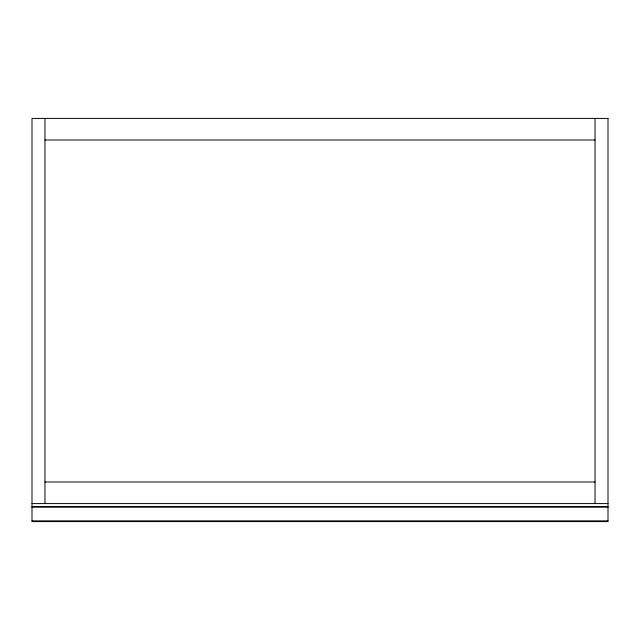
<?xml version="1.0" encoding="UTF-8"?>
<svg xmlns="http://www.w3.org/2000/svg" width="640" height="640" viewBox="0 0 640 640"><rect width="100%" height="100%" fill="white"/><g stroke="black" fill="none" stroke-linecap="round" stroke-linejoin="round"><path stroke-width="0.96" d="M44.96 140L595.04 140M44.96 482L595.04 482M32 503.6L608 503.6M32 506.48L608 506.48M32 507.2L608 507.2M32 520.88L608 520.88M595.04 118.4L595.04 503.6M44.96 118.4L44.96 503.6M608 118.4L32 118.4L32 521.6L608 521.6L608 118.4"/></g></svg>
